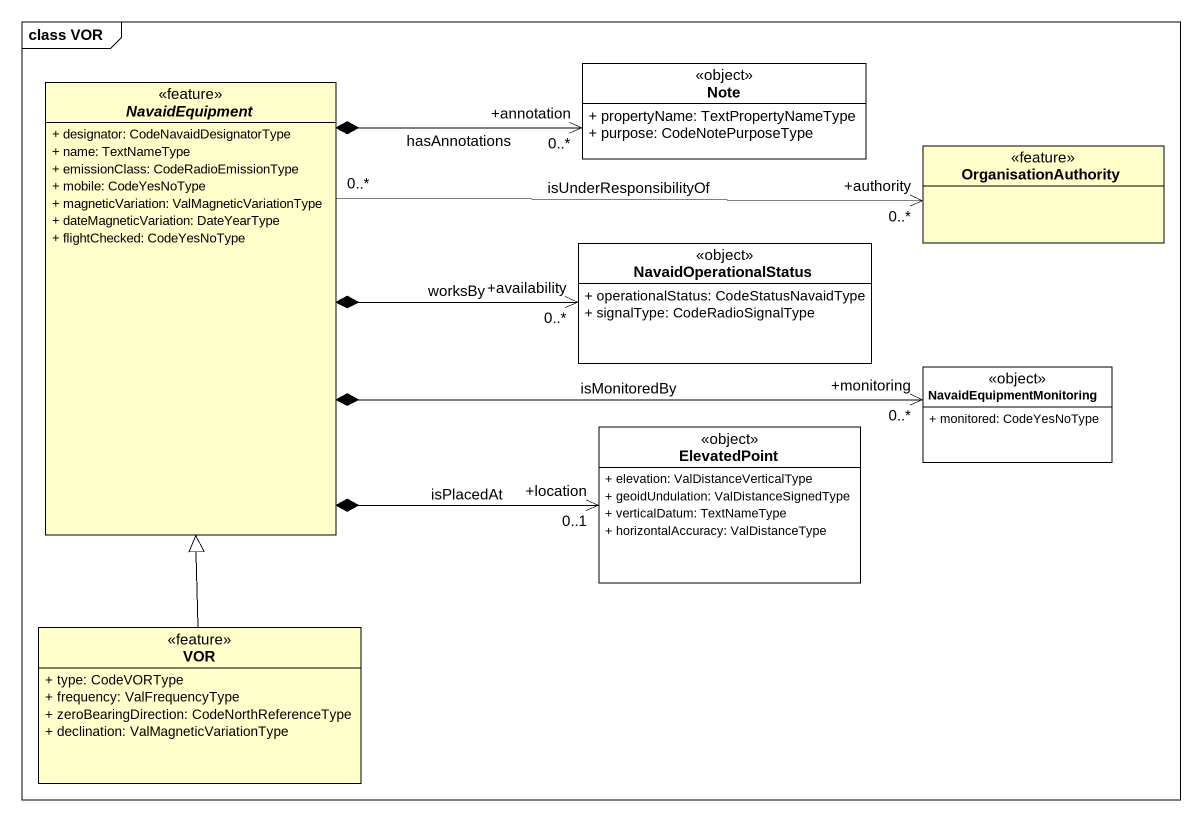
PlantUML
@startuml
mainframe class VOR
hide circle
hide empty members
skinparam classAttributeIconSize 0
abstract class NavaidEquipment <<feature>> {
  + designator: CodeNavaidDesignatorType
  + name: TextNameType
  + emissionClass: CodeRadioEmissionType
  + mobile: CodeYesNoType
  + magneticVariation: ValMagneticVariationType
  + dateMagneticVariation: DateYearType
  + flightChecked: CodeYesNoType
}
class "Note" as Note_ <<object>> #FFFFFF {
  + propertyName: TextPropertyNameType
  + purpose: CodeNotePurposeType
}
class OrganisationAuthority <<feature>>
class NavaidOperationalStatus <<object>> #FFFFFF {
  + operationalStatus: CodeStatusNavaidType
  + signalType: CodeRadioSignalType
}
class NavaidEquipmentMonitoring <<object>> #FFFFFF {
  + monitored: CodeYesNoType
}
class ElevatedPoint <<object>> #FFFFFF {
  + elevation: ValDistanceVerticalType
  + geoidUndulation: ValDistanceSignedType
  + verticalDatum: TextNameType
  + horizontalAccuracy: ValDistanceType
}
class VOR <<feature>> {
  + type: CodeVORType
  + frequency: ValFrequencyType
  + zeroBearingDirection: CodeNorthReferenceType
  + declination: ValMagneticVariationType
}
NavaidEquipment *-right-> "+annotation\n0..*" Note_ : hasAnnotations
NavaidEquipment "0..*" -right-> "+authority\n0..*" OrganisationAuthority : isUnderResponsibilityOf
NavaidEquipment *-right-> "+availability\n0..*" NavaidOperationalStatus : worksBy
NavaidEquipment *-right-> "+monitoring\n0..*" NavaidEquipmentMonitoring : isMonitoredBy
NavaidEquipment *-right-> "+location\n0..1" ElevatedPoint : isPlacedAt
VOR -up-|> NavaidEquipment
@enduml
